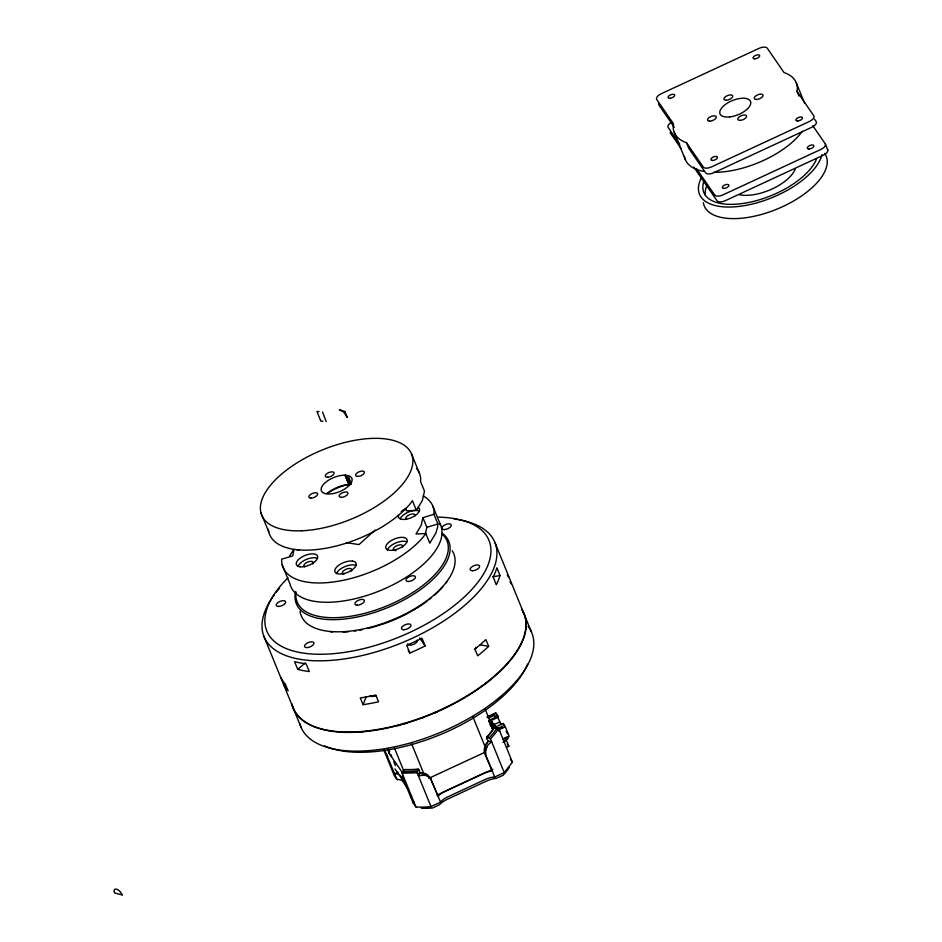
<?xml version="1.0" encoding="UTF-8"?>
<svg xmlns="http://www.w3.org/2000/svg" width="942" height="942" viewBox="0 0 942 942"><rect width="100%" height="100%" fill="white"/><g stroke="black" fill="none" stroke-linecap="round" stroke-linejoin="round"><path stroke-width="1.41" d="M433.932 514.297L422.899 517.664L421.168 525.424L415.999 533.996L425.831 533.537L429.776 543.193L435.793 533.219L437.712 526.919L437.877 523.952L433.932 514.297L434.097 511.341A80.93 37.492 -22.2 0 0 423.252 495.975M422.899 517.664L426.832 527.308L425.443 533.914M485.413 750.656L485.954 755.578L494.703 777.02L504.241 772.593L512.424 762.196L498.636 728.425L497.188 727.601L494.032 728.036A62.337 28.884 -22.2 0 1 486.814 737.256L486.979 739.529L488.792 741.201L491.642 741.707L487.791 745.087L485.413 750.656L486.543 747.077L485.954 748.454M797.003 91.398L797.309 89.278A65.869 30.521 -22.2 0 0 786.405 73.464L784.038 72.581L767.224 48.172A7.053 3.273 -22.2 0 0 758.958 48.383L661.202 93.753A7.053 3.273 -22.2 0 0 656.715 99.452L673.53 123.873L673.224 125.992A65.869 30.521 -22.2 0 0 684.127 141.806L686.494 142.689L703.309 167.099A7.053 3.273 -22.2 0 0 711.575 166.875L809.331 121.518A7.053 3.273 -22.2 0 0 813.817 115.807L797.003 91.398L798.898 96.037M415.94 806.976L402.152 773.194L402.528 771.569L404.813 769.59A62.337 28.884 -22.2 0 0 418.224 769.214L419.555 770.968L419.614 773.394L418.401 775.702L424.96 775.231L428.292 776.608L430.835 779.022L440.538 802.148L431 806.576A67.047 31.062 -22.2 0 1 415.94 806.976L413.114 802.867L404.424 781.601L402.575 775.537L403.329 776.09M488.792 741.201C485.589 743.203 482.751 749.596 484.906 754.024L492.336 771.227A11.763 5.452 -22.2 0 0 483.54 773.382L444.965 791.28A11.763 5.452 -22.2 0 0 438.183 796.367L430.73 779.105C428.999 774.701 423.559 772.004 419.072 773.453L419.614 773.394M485.424 750.574L486.543 747.077M484.659 747.136L485.731 744.651M363.035 704.663L360.28 697.904A124.674 57.756 -22.2 0 0 375.787 695.055L378.554 701.802A124.674 57.756 -22.2 0 1 363.035 704.663L366.332 696.479M293.786 550.552L292.785 555.898L281.682 559.171A80.93 37.492 -22.2 0 0 336.553 581.52A80.93 37.492 -22.2 0 0 423.335 536.905L425.831 533.537M431 806.576L417.212 772.805L418.224 769.214M419.072 773.453L420.921 773.052M486.39 738.081L494.032 728.036M289.465 556.216L293.716 549.551M413.114 802.867L413.891 801.795M405.555 508.421L406.544 510.835L416.376 510.376L422.393 500.414L424.477 491.135L420.544 481.492L420.697 478.536A80.93 37.492 -22.2 0 0 416.482 468.457M487.485 742.284L485.648 744.887M440.538 802.148L441.48 801.053A11.763 5.452 -22.2 0 1 447.32 797.073L485.907 779.175A11.763 5.452 -22.2 0 1 491.312 777.386L494.703 777.02M375.175 529.993L359.008 544.582L346.397 542.686M297.743 669.397A124.674 57.756 -22.2 0 0 309.317 671.54L306.162 663.816A124.674 57.756 -22.2 0 1 294.587 661.673L297.743 669.397L305.338 662.862M486.92 716.98L495.728 712.894L498 716.179L498.389 717.145L489.475 721.278M487.556 717.286L493.926 714.33L494.95 716.214L493.926 714.33M488.18 718.204L494.562 715.249M489.086 720.312L498 716.179M488.898 721.054L491.029 720.065M488.992 721.231L491.112 720.241L491.406 720.971L489.298 722.019L491.406 720.971M489.958 722.632L492.301 721.925L490.264 723.079M490.181 722.903L492.301 721.925M490.57 723.868L492.69 722.82L492.065 721.584M490.17 724.975C491.948 720.983 495.115 726.258 493.349 723.491M491.453 724.763L493.584 723.774M491.547 724.94L493.667 723.951M491.524 725.21L493.655 724.221M491.618 725.387L493.738 724.398M490.794 726.223L499.59 722.031L501.215 724.386M491.441 726.824L494.856 725.623L491.759 727.283M491.677 727.106L494.856 725.623M491.736 727.554L495.257 726.588L492.065 728.072M491.83 727.73L495.009 726.247M492.054 728.013L495.245 726.529L494.621 725.281M398.101 772.204L394.698 773.782A11.763 5.452 -22.2 0 1 399.749 774.877M502.946 739.34L509.233 736.42L505.301 726.777L503.028 723.491L492.843 728.213L489.97 724.045M492.713 728.613L496.222 727.66M492.725 728.684L495.892 727.142M497.14 728.755L502.239 726.388L502.863 727.306L497.411 729.779M499.001 729.697L505.301 726.777M503.311 738.693L507.291 736.844L508.079 738.775L504.088 740.612M502.934 742.355L506.584 740.671L508.868 746.264L506.431 747.395M428.74 778.351L485.766 751.893M437.147 795.095L492.843 769.249M426.832 527.308L437.877 523.952M418.566 775.643L419.696 775.313M327.851 493.537A16.461 7.63 -22.2 0 1 348.964 484.836L349.647 484.8L345.738 475.263L345.031 475.192A16.461 7.63 -22.2 0 0 321.293 488.133A16.461 7.63 -22.2 0 0 340.792 491.112A16.461 7.63 -22.2 0 0 348.575 475.734L345.738 475.263L351.095 483.905M492.878 576.834L500.025 575.515L496.881 567.79A124.674 57.756 -22.2 0 1 493.161 577.046L496.304 584.77A124.674 57.756 -22.2 0 0 500.025 575.515M297.154 550.081L299.438 549.669M419.732 773.182L420.521 773.076M417.212 772.805L402.152 773.194M418.966 769.52L404.813 769.59M322.976 421.145L320.881 421.204L316.948 411.548L319.032 411.489M383.818 749.962L394.227 775.478L397.065 779.576L398.619 779.587A11.763 5.452 -22.2 0 1 402.764 781.354L408.487 789.643M422.028 774.995L423.511 775.007M486.814 737.256L490.464 738.811L504.241 772.593M480.279 644.811L488.663 646.365L485.895 639.606A124.674 57.756 -22.2 0 1 474.921 649.05L477.676 655.809A124.674 57.756 -22.2 0 0 488.663 646.365M326.191 421.616L322.576 412.031M423.193 773.217L424.124 773.429M425.501 773.9L426.655 774.465M426.903 774.618L428.021 775.431M499.813 731.322L499.142 730.709L499.048 731.357M430.164 778.198L431.047 779.364M429.34 776.761L430.635 778.881M814.583 119.281L816.184 121.6A7.053 3.273 -22.2 0 1 811.698 127.3L713.942 172.669A7.053 3.273 -22.2 0 1 705.676 172.881L688.861 148.471L686.494 142.689M812.758 125.686L825.239 143.796A7.053 3.273 -22.2 0 1 820.753 149.495L722.997 194.864A7.053 3.273 -22.2 0 1 714.731 195.076L696.421 168.512M674.295 127.335L659.07 105.245A7.053 3.273 -22.2 0 1 658.988 103.479M679.783 144.35L668.125 127.441A7.053 3.273 -22.2 0 1 671.799 122.154M681.313 148.93L670.492 133.234A7.053 3.273 -22.2 0 1 670.221 132.422M693.795 167.052L717.097 200.87A7.053 3.273 -22.2 0 0 725.364 200.658L823.12 155.289A7.053 3.273 -22.2 0 0 827.606 149.59M496.446 714.307L498.389 717.145M505.383 727.283L503.028 723.491M506.089 731.463L507.714 733.818M501.262 724.845L495.728 712.894M507.279 743.956L508.868 746.264M510.305 759.122L512.424 762.196M419.661 637.958L425.148 645.918A124.674 57.756 -22.2 0 1 409.852 653.018L408.275 650.745M388.705 752.729L402.587 772.887M400.409 775.56L403.671 780.306M394.969 768.908L406.391 785.487M430.011 777.727L430.73 779.105M384.701 750.209L397.065 779.576M388.257 748.878L388.869 750.138M389.529 751.539L389.011 750.433L389.658 751.834M349.341 484.871L345.031 475.192L348.964 484.836M387.044 755.166L387.68 756.638M348.234 475.663L351.366 483.952M825.439 144.185L827.794 149.966M796.284 82.849L804.562 103.114M674.248 132.422L685.27 159.445M495.233 543.287L531.158 631.364M411.513 453.867L419.39 473.167M432.778 505.984L440.656 525.283M416.376 510.376L412.443 500.732L409.935 504.1A80.93 37.492 -22.2 0 1 325.838 548.256A80.93 37.492 -22.2 0 1 268.329 529.251M502.239 726.388L502.628 727.354M495.904 727.2L496.198 727.931M485.212 709.22L493.337 729.132M472.896 716.803L485.354 747.336M425.148 645.918L422.004 638.205A124.674 57.756 -22.2 0 1 406.697 645.305L409.852 653.018M411.56 743.685L424.03 774.218M394.498 748.16L403.706 770.721M393.803 761.678L395.416 765.634M387.857 749.891L389.493 753.871M260.91 512.707L268.788 532.006M282.176 564.823L290.054 584.122A80.93 37.492 -22.2 0 0 366.426 595.603A80.93 37.492 -22.2 0 0 441.657 536.551L441.975 530.652A80.93 37.492 -22.2 0 0 439.408 522.845M263.713 635.826L292.785 707.042M293.197 708.066L300.839 726.788M404.424 781.601L403.882 780.212M403.011 777.809L403.329 778.716M327.11 493.149A37.633 17.439 -22.2 0 1 347.551 484.518M344.007 574.22A5.063 2.343 -22.2 0 1 343.194 571.135A5.063 2.343 -22.2 0 1 349.482 568.485A5.063 2.343 -22.2 0 1 351.39 571.099M304.631 566.848A5.063 2.343 -22.2 0 1 308.164 561.868A5.063 2.343 -22.2 0 1 312.862 563.952M395.981 550.599A5.063 2.343 -22.2 0 1 393.709 547.997A5.063 2.343 -22.2 0 1 400.056 544.853A5.063 2.343 -22.2 0 1 402.328 547.455M406.614 519.478A5.063 2.343 -22.2 0 1 409.523 514.732A5.063 2.343 -22.2 0 1 415.222 515.839M297.978 566.495A11.41 5.287 -22.2 0 1 306.28 559.442A11.41 5.287 -22.2 0 1 317.383 558.288M336.506 573.643A11.41 5.287 -22.2 0 1 344.807 566.589A11.41 5.287 -22.2 0 1 355.923 565.447M387.445 549.998A11.41 5.287 -22.2 0 1 395.746 542.945A11.41 5.287 -22.2 0 1 406.862 541.791M418.024 507.279A11.292 5.228 -22.2 0 1 410.618 517.959A11.292 5.228 -22.2 0 1 398.607 514.897M401.233 511.553A11.292 5.228 -22.2 0 1 405.931 508.598M400.185 518.759A11.292 5.228 -22.2 0 1 408.863 511.883A11.292 5.228 -22.2 0 1 419.602 511.141M447.097 581.367A80.918 37.492 -22.2 0 1 445.731 583.228M442.693 586.948A80.918 37.492 -22.2 0 1 434.368 595.273M431.165 597.982A80.918 37.492 -22.2 0 1 428.916 599.771M426.891 601.326A80.918 37.492 -22.2 0 1 425.101 602.633M424.183 603.28A80.918 37.492 -22.2 0 1 416.529 608.32M415.54 608.932A80.918 37.492 -22.2 0 1 412.49 610.722M411.466 611.311A80.918 37.492 -22.2 0 1 381.545 624.558M380.391 624.935A80.918 37.492 -22.2 0 1 378.095 625.676M376.941 626.03A80.918 37.492 -22.2 0 1 367.757 628.502M362.081 629.751A80.918 37.492 -22.2 0 1 359.844 630.174M356.5 630.74A80.918 37.492 -22.2 0 1 354.31 631.058M348.552 631.729A80.918 37.492 -22.2 0 1 342.982 632.094M332.573 631.917A80.918 37.492 -22.2 0 1 330.147 631.693M452.231 550.717A82.331 38.139 -22.2 0 1 390.53 620.637A82.331 38.139 -22.2 0 1 300.109 611.287M442.34 533.302A82.331 38.139 -22.2 0 1 385.572 608.473A82.331 38.139 -22.2 0 1 295.505 591.764M442.057 533.973A80.918 37.492 -22.2 0 1 384.795 606.742A80.918 37.492 -22.2 0 1 296.059 592.012M417.106 640.148A5.063 2.343 -22.2 0 1 413.279 644.493A5.063 2.343 -22.2 0 1 407.768 643.81M437.677 517.134A119.964 55.578 -22.2 0 1 471.954 589.315A119.964 55.578 -22.2 0 1 312.32 654.031A119.964 55.578 -22.2 0 1 287.875 577.87M458.248 519.701A124.674 57.756 -22.2 0 1 473.39 597.31A124.674 57.756 -22.2 0 1 317.701 660.813A124.674 57.756 -22.2 0 1 274.369 594.696M276.006 592.553A124.674 57.756 -22.2 0 1 279.55 588.244M454.221 519.136A124.674 57.756 -22.2 0 1 456.917 519.501M283.495 684.163A124.674 57.756 -22.2 0 0 288.028 690.745L285.273 683.986A124.674 57.756 -22.2 0 1 280.74 677.404M509.987 581.944A124.674 57.756 -22.2 0 1 511.506 584.146M521.691 609.297A124.674 57.756 -22.2 0 1 430.883 714.036A124.674 57.756 -22.2 0 1 291.785 703.686M507.232 575.185A124.674 57.756 -22.2 0 1 508.751 577.387M487.732 682.043A123.496 57.215 -22.2 0 1 485.613 683.68M437.465 711.775A123.496 57.215 -22.2 0 1 435.169 712.788M423.523 717.474A123.496 57.215 -22.2 0 1 421.168 718.334M407.003 723.056A123.496 57.215 -22.2 0 1 404.636 723.75M400.385 724.94A123.496 57.215 -22.2 0 1 397.548 725.693M363.294 731.722A123.496 57.215 -22.2 0 1 360.704 731.922M376.011 695.596A5.063 2.343 -22.2 0 1 370.088 695.749M475.91 647.307A5.063 2.343 -22.2 0 1 474.603 649.497M530.075 629.315A124.674 57.756 -22.2 0 1 438.336 733.276A124.674 57.756 -22.2 0 1 299.756 723.491M528.109 626.406A124.674 57.756 -22.2 0 1 529.463 628.326M527.567 664.145A119.964 55.578 -22.2 0 1 437.736 735.667A119.964 55.578 -22.2 0 1 324.507 745.852M522.433 610.593A124.674 57.756 -22.2 0 1 430.694 714.554A124.674 57.756 -22.2 0 1 292.126 704.769M509.316 767.4A62.337 28.884 -22.2 0 1 503.099 775.301L496.304 778.316A16.461 7.63 -22.2 0 0 486.225 781.201L447.638 799.11A16.461 7.63 -22.2 0 0 439.419 804.703L432.778 807.942A62.337 28.884 -22.2 0 1 421.333 808.236M411.548 795.978A11.763 5.452 -22.2 0 1 410.747 797.085M498.636 728.425A67.047 31.062 -22.2 0 1 490.464 738.811M497.188 727.601A65.869 30.521 -22.2 0 1 489.251 737.704M417.165 771.18A65.869 30.521 -22.2 0 1 402.528 771.569M802.313 131.256A65.869 30.521 -22.2 0 1 713.871 172.304M703.58 171.362A65.869 30.521 -22.2 0 1 684.422 156.348M822.001 154.582A65.869 30.521 -22.2 0 1 747.041 205.168A65.869 30.521 -22.2 0 1 701.284 177.979M824.697 153.369A65.869 30.521 -22.2 0 1 776.514 209.312A65.869 30.521 -22.2 0 1 703.321 202.671M705.381 195.324A61.159 28.331 -22.2 0 1 706.794 185.515M816.514 159.068A61.159 28.331 -22.2 0 1 748.007 202.612A61.159 28.331 -22.2 0 1 703.992 180.876M795.354 168.736A35.29 16.344 -22.2 0 1 772.275 188.895A35.29 16.344 -22.2 0 1 739.34 194.735M403.4 537.435L401.033 537.376A11.41 5.287 -22.2 0 0 387.409 543.628A11.41 5.287 -22.2 0 0 389.493 550.293L391.848 550.363A11.41 5.287 -22.2 0 0 405.484 544.111A11.41 5.287 -22.2 0 0 403.4 537.435M352.461 561.079L350.094 561.02A11.41 5.287 -22.2 0 0 337.307 566.425A11.41 5.287 -22.2 0 0 336.671 573.442L338.555 573.937A11.41 5.287 -22.2 0 0 353.709 568.603A11.41 5.287 -22.2 0 0 352.461 561.079M122.177 894.9L114.594 893.016A5.876 2.791 51.4 0 1 116.419 889.13A5.876 2.791 51.4 0 1 122.177 894.9M300.027 566.79L298.143 566.295A11.41 5.287 -22.2 0 1 305.161 555.391A11.41 5.287 -22.2 0 1 317.348 558.63A11.41 5.287 -22.2 0 1 300.027 566.79M344.831 411.536L339.391 409.699L343.83 412.184L347.245 417.436L344.831 411.536M391.13 755.154L391.554 756.191L391.13 755.154M301.511 530.782A80.93 37.492 -22.2 0 0 412.82 459.237A80.93 37.492 -22.2 0 0 295.588 463.758A80.93 37.492 -22.2 0 0 301.511 530.782M327.698 477.217A4.71 2.178 -22.2 0 0 334.127 473.037A4.71 2.178 -22.2 0 0 327.274 473.355A4.71 2.178 -22.2 0 0 327.698 477.217M310.942 498.13A4.71 2.178 -22.2 0 0 317.69 494.126A4.71 2.178 -22.2 0 0 311.143 494.067A4.71 2.178 -22.2 0 0 310.942 498.13M341.44 497.341A4.71 2.178 -22.2 0 0 347.987 493.219A4.71 2.178 -22.2 0 0 341.24 493.396A4.71 2.178 -22.2 0 0 341.44 497.341M357.889 476.428A4.71 2.178 -22.2 0 0 364.436 472.319A4.71 2.178 -22.2 0 0 357.689 472.495A4.71 2.178 -22.2 0 0 357.889 476.428M408.675 581.473A5.063 2.343 -22.2 0 0 415.434 576.916A5.063 2.343 -22.2 0 0 407.957 577.411A5.063 2.343 -22.2 0 0 408.675 581.473M357.324 605.164A5.063 2.343 -22.2 0 0 364.448 600.784A5.063 2.343 -22.2 0 0 357.277 600.866A5.063 2.343 -22.2 0 0 357.324 605.164M472.613 570.722A5.063 2.343 -22.2 0 0 479.655 566.295A5.063 2.343 -22.2 0 0 472.401 566.483A5.063 2.343 -22.2 0 0 472.613 570.722M444.271 529.581A5.063 2.343 -22.2 0 0 451.312 525.153A5.063 2.343 -22.2 0 0 444.059 525.342A5.063 2.343 -22.2 0 0 444.271 529.581M278.632 606.46A5.063 2.343 -22.2 0 0 285.673 602.02A5.063 2.343 -22.2 0 0 278.42 602.221A5.063 2.343 -22.2 0 0 278.632 606.46M306.974 647.59A5.063 2.343 -22.2 0 0 314.004 643.162A5.063 2.343 -22.2 0 0 306.751 643.351A5.063 2.343 -22.2 0 0 306.974 647.59M403.965 629.715A5.063 2.343 -22.2 0 0 410.995 625.288A5.063 2.343 -22.2 0 0 403.741 625.476A5.063 2.343 -22.2 0 0 403.965 629.715M754.766 58.851A3.532 1.637 -22.2 0 0 759.676 55.755A3.532 1.637 -22.2 0 0 754.624 55.896A3.532 1.637 -22.2 0 0 754.766 58.851M670.233 98.262A3.532 1.637 -22.2 0 0 674.625 94.954A3.532 1.637 -22.2 0 0 669.197 95.625A3.532 1.637 -22.2 0 0 670.233 98.262M712.741 160.446A3.532 1.637 -22.2 0 0 717.486 157.279A3.532 1.637 -22.2 0 0 712.293 157.585A3.532 1.637 -22.2 0 0 712.741 160.446M797.591 121A3.532 1.637 -22.2 0 0 802.502 117.915A3.532 1.637 -22.2 0 0 797.438 118.044A3.532 1.637 -22.2 0 0 797.591 121M729.932 116.89A16.461 7.63 -22.2 0 0 750.55 101.512A16.461 7.63 -22.2 0 0 725.316 104.503A16.461 7.63 -22.2 0 0 729.932 116.89M709.773 121.165A4.71 2.178 -22.2 0 0 716.32 117.055A4.71 2.178 -22.2 0 0 709.573 117.232A4.71 2.178 -22.2 0 0 709.773 121.165M740.082 120.376A4.71 2.178 -22.2 0 0 746.629 116.255A4.71 2.178 -22.2 0 0 739.882 116.431A4.71 2.178 -22.2 0 0 740.082 120.376M756.532 99.475A4.71 2.178 -22.2 0 0 763.079 95.354A4.71 2.178 -22.2 0 0 756.332 95.531A4.71 2.178 -22.2 0 0 756.532 99.475M726.07 100.264A4.71 2.178 -22.2 0 0 732.77 96.237A4.71 2.178 -22.2 0 0 726.176 96.237A4.71 2.178 -22.2 0 0 726.07 100.264M809.013 148.989A3.532 1.637 -22.2 0 0 813.923 145.904A3.532 1.637 -22.2 0 0 808.86 146.034A3.532 1.637 -22.2 0 0 809.013 148.989M724.151 188.435A3.532 1.637 -22.2 0 0 728.908 185.268A3.532 1.637 -22.2 0 0 723.715 185.574A3.532 1.637 -22.2 0 0 724.151 188.435"/></g></svg>
